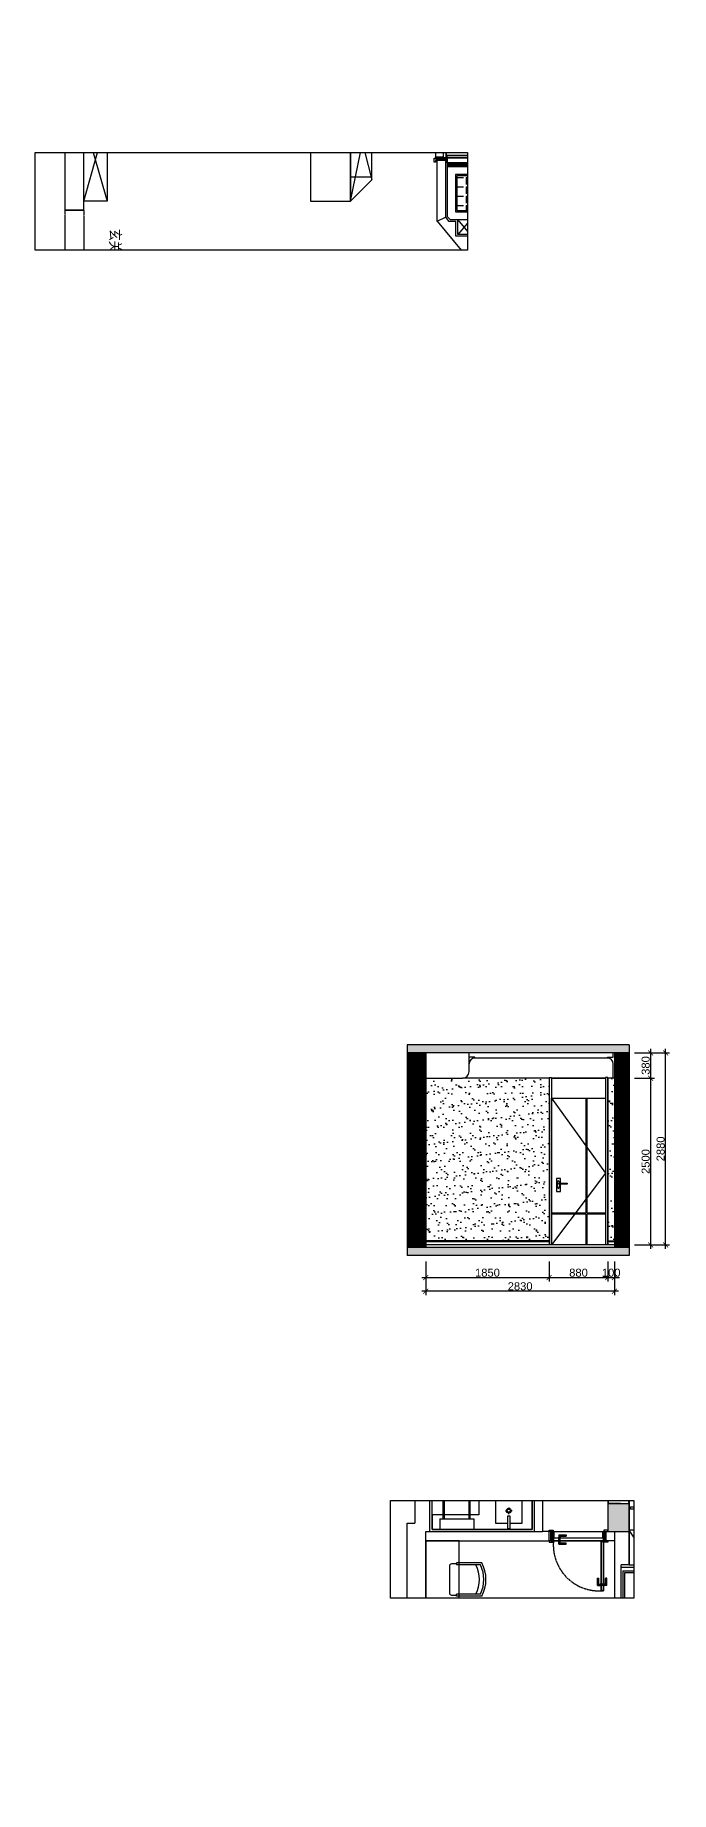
# Model space of a CAD drawing. Header units: millimetres. Extents: x 84840 to 206424, y -288515 to -124389.
# Drawn here: x 159842 to 169372, y -209117 to -182777 of the extents above; entities that cross this region are included whole.
import ezdxf
from ezdxf.lldxf.tags import DXFTag
from ezdxf.xclip import XClip

# ---------------------------------------------------------------- set-up
doc = ezdxf.new("R2010")
doc.units = ezdxf.units.MM
doc.header["$XCLIPFRAME"] = 0
doc.header["$PDMODE"] = 3
doc.linetypes.add('DASHED2', pattern=[0.375, 0.25, -0.125])
doc.linetypes.add('HIDDEN', pattern=[0.375, 0.25, -0.125])
for name, color, linetype in [('8', 8, 'Continuous'), ('C-造型线1(造型分割)', 4, 'Continuous'), ('C-门套', 16, 'Continuous'), ('F-地坪3(地台)', 6, 'Continuous'), ('HAT【填充】', 250, 'Continuous'), ('P-原墙线', 7, 'Continuous'), ('P-固定家具1(到顶)', 3, 'Continuous'), ('P-固定家具2(不到顶)', 2, 'Continuous'), ('P-完成面', 1, 'Continuous'), ('P-完成面尺寸', 44, 'Continuous'), ('P-文字', 3, 'Continuous'), ('P-新墙线', 4, 'Continuous'), ('P-洁具', 3, 'Continuous'), ('P-活动家具', 3, 'Continuous'), ('P-门', 1, 'Continuous'), ('P-门套', 1, 'Continuous')]:
    doc.layers.add(name, color=color, linetype=linetype)
doc.styles.add('Arial', font='arial.ttf')
doc.styles.add('H1', font='SimSun.ttf')
tags = doc.linetypes.add('ACAD_ISO03W100', pattern=[30, 12, -18]).pattern_tags.tags
tags[6:7] = [DXFTag(74, 4), DXFTag(75, 0), DXFTag(340, '0'), DXFTag(46, 1.0), DXFTag(50, 0.0), DXFTag(44, 0.0), DXFTag(45, 0.0)]
tags[4:5] = [DXFTag(74, 4), DXFTag(75, 0), DXFTag(340, '0'), DXFTag(46, 1.0), DXFTag(50, 0.0), DXFTag(44, 0.0), DXFTag(45, 0.0)]
doc.dimstyles.new('1比60', dxfattribs={"dimscale": 60, "dimtxt": 2, "dimasz": 1.25, "dimexe": 1, "dimexo": 1, "dimgap": 0.2, "dimtad": 1, "dimdec": 0, "dimrnd": 0.005, "dimzin": 0, "dimdsep": 46, "dimtxsty": 'Arial', "dimblk": 'ARCHTICK', "dimcen": 0.125, "dimdle": 1, "dimclrd": 44, "dimclre": 44, "dimclrt": 50, "dimadec": 0, "dimazin": 0, "dimtfac": 1, "dimtdec": 0, "dimtix": 1, "dimtmove": 2, "dimatfit": 3, "dimldrblk": 'DOT', "dimfxl": 4, "dimfxlon": 1, "dimtvp": 1, "dimtolj": 1, "dimtzin": 0, "dimarcsym": 0})

# ---------------------------------------------------------------- blocks, each defined once
blk = doc.blocks.new('A$C224B1EEF')
at = {"color": 252}
for p, q in [((60, 427), (134, 679)), ((69, 426), (141, 671)), ((373, 679), (134, 679)), ((366, 671), (141, 671)), ((439, 426), (366, 671)), ((448, 427), (373, 679)), ((60, 160), (60, 427)), ((69, 160), (69, 426)), ((439, 160), (439, 426)), ((448, 160), (448, 427))]:
    blk.add_line(p, q, dxfattribs=at)
at = {"layer": '8'}
for p, q in [((0, 160), (507, 160)), ((0, 160), (0, 1)), ((0, 160), (0, 1)), ((507, 1), (0, 1)), ((507, 160), (507, 1)), ((507, 160), (507, 1))]:
    blk.add_line(p, q, dxfattribs=at)
at = {"layer": 'P-固定家具2(不到顶)', "color": 3}
for p, q in [((51, 429), (132, 701)), ((376, 701), (132, 701)), ((456, 429), (376, 701)), ((51, 160), (51, 429)), ((456, 160), (456, 429))]:
    blk.add_line(p, q, dxfattribs=at)
blk = doc.blocks.new('A$C404574AA')
at = {"layer": 'P-门'}
for p, q in [((651, 803, 233), (651, 784, 233)), ((760, 803, 233), (651, 803, 233)), ((741, 784, 233), (760, 803, 233)), ((760, 803, 233), (760, 758, 233)), ((90, 753, 233), (840, 753, 233)), ((90, 713, 233), (90, 753, 233)), ((90, 713, 233), (840, 713, 233)), ((741, 784, 233), (651, 784, 233)), ((741, 682, 233), (651, 682, 233)), ((651, 663, 233), (651, 682, 233)), ((760, 663, 233), (651, 663, 233)), ((731, 758, 233), (731, 753, 233)), ((731, 758, 233), (771, 758, 233)), ((731, 708, 233), (731, 713, 233)), ((731, 708, 233), (771, 708, 233)), ((741, 784, 233), (741, 758, 233)), ((741, 753, 233), (741, 713, 233)), ((741, 682, 233), (741, 708, 233)), ((741, 682, 233), (760, 663, 233)), ((760, 753, 233), (760, 713, 233)), ((760, 663, 233), (760, 708, 233)), ((771, 758, 233), (771, 753, 233)), ((771, 708, 233), (771, 713, 233)), ((840, 713, 233), (840, 753, 233))]:
    blk.add_line(p, q, dxfattribs=at)
at = {"layer": 'P-门', "color": 252, "linetype": 'ACAD_ISO03W100', "ltscale": 0.001}
for p, q in [((50, 753, 233), (50, 3, 233)), ((50, 753, 233), (90, 753, 233)), ((90, 753, 233), (90, 3, 233)), ((90, 3, 233), (90, 743, 233)), ((0, 83, 233), (0, 192, 233)), ((0, 192, 233), (19, 192, 233)), ((19, 102, 233), (0, 83, 233)), ((0, 83, 233), (45, 83, 233)), ((19, 102, 233), (19, 192, 233)), ((19, 102, 233), (45, 102, 233)), ((45, 112, 233), (45, 72, 233)), ((45, 112, 233), (50, 112, 233)), ((45, 72, 233), (50, 72, 233)), ((90, 102, 233), (50, 102, 233)), ((90, 83, 233), (50, 83, 233)), ((50, 3, 233), (90, 3, 233)), ((95, 112, 233), (90, 112, 233)), ((95, 72, 233), (90, 72, 233)), ((95, 112, 233), (95, 72, 233)), ((121, 102, 233), (95, 102, 233)), ((140, 83, 233), (95, 83, 233)), ((140, 192, 233), (121, 192, 233)), ((121, 102, 233), (121, 192, 233)), ((121, 102, 233), (140, 83, 233)), ((140, 83, 233), (140, 192, 233))]:
    blk.add_line(p, q, dxfattribs=at)
at = {"layer": 'P-门', "color": 252}
for p, q in [((100, 713, 233), (100, 753, 233)), ((100, 747, 233), (741, 747, 233)), ((100, 719, 233), (741, 719, 233)), ((760, 747, 233), (832, 747, 233)), ((760, 719, 233), (832, 719, 233)), ((832, 713, 233), (832, 753, 233))]:
    blk.add_line(p, q, dxfattribs=at)
at = {"layer": 'P-门', "color": 252, "linetype": 'DASHED2'}
blk.add_arc((155, 686, 233), 686, 264.5854, 2.2759, dxfattribs=at)
blk = doc.blocks.new('A$C3AD5280B')
at = {"layer": 'P-活动家具', "color": 8}
for p, q in [((900, 680), (0, 680)), ((0, 680), (0, 0)), ((875, 655), (25, 655)), ((875, 655), (25, 25)), ((25, 655), (25, 25)), ((239, 718), (239, 680)), ((387, 718), (239, 718)), ((239, 680), (387, 680)), ((283, 699), (283, 680)), ((394, 699), (283, 699)), ((387, 680), (387, 718)), ((394, 680), (394, 699)), ((506, 699), (617, 699)), ((506, 680), (506, 699)), ((513, 718), (661, 718)), ((513, 680), (513, 718)), ((661, 680), (513, 680)), ((617, 699), (617, 680)), ((661, 718), (661, 680)), ((875, 25), (875, 655)), ((900, 0), (900, 680)), ((25, 25), (875, 25)), ((0, 0), (900, 0))]:
    blk.add_line(p, q, dxfattribs=at)
blk = doc.blocks.new('A$C54785E95')
at = {"layer": 'P-新墙线', "color": 252}
blk.add_circle((220, 220), 30.3, dxfattribs=at)
at = {"layer": 'P-活动家具', "color": 252}
blk.add_lwpolyline([(202, 497), (238, 497), (238, 360), (202, 360)], close=True, dxfattribs=at)
for radius, start, end in [(220, 94.7371, 85.2629), (200, 95.2121, 84.7879)]:
    blk.add_arc((220, 220), radius, start, end, dxfattribs=at)
blk = doc.blocks.new('A$C674F3EA9')
at = {"color": 252, "linetype": 'ACAD_ISO03W100'}
blk.add_lwpolyline([(484, 444), (484, 517, 0.414214), (453, 548), (47, 548, 0.414214), (16, 517), (16, 444)], format="xyb", dxfattribs=at)
for points in [[(0, 373), (0, 444), (31, 444)], [(31, 373), (31, 444)], [(469, 373), (469, 444)], [(500, 373), (500, 444), (469, 444)]]:
    blk.add_lwpolyline(points, dxfattribs=at)
for points in [[(0, 64), (0, 373)], [(31, 83), (31, 373)], [(469, 83), (469, 373)], [(500, 64), (500, 373)]]:
    blk.add_lwpolyline(points)
for centre, radius, start, end in [((250, 522, 0), 522, 241.3642, 298.6358), ((250, 589, 0), 490, 243.5091, 296.4909), ((250, 522, 0), 490, 243.5091, 296.4909)]:
    blk.add_arc(centre, radius, start, end)
blk = doc.blocks.new('0000000000000000000222')
at = {"layer": 'F-地坪3(地台)'}
h = blk.add_hatch(dxfattribs=at)
h.set_pattern_fill('ANGLE', color=252, scale=20, style=0)
h.set_pattern_definition([(0, (32081.83, 42110.52), (0, 139.7), [101.6, -38.1]), (90, (32081.83, 42110.52), (-139.7, 9e-15), [101.6, -38.1])])
h.paths.add_polyline_path([(240973, 46809), (240453, 46809), (240453, 46648, -0.295382), (240465, 46611), (240453, 46565), (240453, 45589), (240973, 45589)])
at = {"layer": 'P-原墙线'}
h = blk.add_hatch(color=8, dxfattribs=at)
h.paths.add_polyline_path([(239263, 43994), (239263, 44124), (239263, 44314), (238843, 44314), (238843, 44214), (238843, 43994)])
h.paths.add_polyline_path([(242023, 43994), (242348, 43994), (242348, 44614), (242023, 44614)])
at = {"layer": 'C-门套', "linetype": 'HIDDEN'}
for points in [[(239432, 45269), (240182, 45269), (240182, 45429), (239432, 45429)], [(240968, 39994), (242018, 39994), (242018, 39714), (240968, 39714)]]:
    blk.add_lwpolyline(points, close=True, dxfattribs=at)
at = {"layer": 'C-门套', "linetype": 'HIDDEN', "elevation": 117}
blk.add_lwpolyline([(238843, 45129), (238843, 44379), (238703, 44379), (238703, 45129)], close=True, dxfattribs=at)
at = {"layer": 'F-地坪3(地台)'}
for p, q in [((240253, 45449), (240253, 46949)), ((240313, 45449), (240313, 46949))]:
    blk.add_line(p, q, dxfattribs=at)
at = {"layer": 'F-地坪3(地台)', "color": 252}
for points in [[(240433, 45569), (240993, 45569), (240993, 46829), (240433, 46829)], [(240453, 45589), (240973, 45589), (240973, 46809), (240453, 46809)]]:
    blk.add_lwpolyline(points, close=True, dxfattribs=at)
at = {"layer": 'P-原墙线'}
for p, q in [((234938, 47324), (238968, 47324)), ((238968, 47324), (238968, 47209)), ((239378, 47209), (238968, 47209)), ((236743, 47044), (238843, 47044)), ((238843, 47044), (238843, 46989)), ((239378, 46989), (238843, 46989)), ((240222, 45419), (241072, 45419)), ((240222, 45419), (240222, 45294)), ((241138, 45294), (240222, 45294)), ((239263, 44314), (238843, 44314)), ((238843, 44314), (238843, 44214)), ((239263, 44124), (239263, 44314)), ((238843, 44214), (236743, 44214)), ((238343, 43994), (238343, 44114)), ((238343, 43994), (239263, 43994)), ((238843, 44214), (238843, 43994)), ((239263, 44124), (239263, 43994)), ((240273, 39994), (239623, 39994)), ((240968, 39994), (240273, 39994)), ((240968, 39994), (240968, 39714)), ((240968, 39714), (239903, 39714))]:
    blk.add_line(p, q, dxfattribs=at)
blk.add_lwpolyline([(237163, 43994), (237163, 44114), (238343, 44114)], dxfattribs=at)
at = {"layer": 'P-固定家具1(到顶)'}
for p, q in [((240512, 44314), (239263, 44314)), ((239263, 44314), (239263, 43994)), ((240512, 44314), (240832, 43994)), ((238303, 43394), (238303, 44114)), ((240832, 43994), (238342, 43994)), ((238343, 43994), (238343, 43394)), ((239253, 43994), (240832, 43994)), ((240832, 43394), (240832, 43994)), ((238342, 43394), (240832, 43394)), ((239603, 40344), (240832, 40344)), ((240832, 40344), (240832, 39994)), ((240832, 39994), (239603, 39994))]:
    blk.add_line(p, q, dxfattribs=at)
at = {"layer": 'P-固定家具1(到顶)', "color": 252}
for p, q in [((240832, 43994), (239263, 44314)), ((239263, 43994), (240512, 44314)), ((238342, 43644), (238861, 43994)), ((238861, 43644), (238861, 43994)), ((240832, 39994), (239603, 40344)), ((239603, 39994), (240832, 40344))]:
    blk.add_line(p, q, dxfattribs=at)
at = {"layer": 'P-固定家具2(不到顶)'}
for p, q in [((240273, 45449), (240273, 46949)), ((240293, 45449), (240293, 46949))]:
    blk.add_line(p, q, dxfattribs=at)
at = {"layer": 'P-完成面'}
for p, q in [((241113, 45789), (241333, 45604)), ((241113, 45604), (241333, 45789))]:
    blk.add_line(p, q, dxfattribs=at)
for points in [[(239398, 45449), (238873, 45449), (238873, 46949), (241113, 46949), (241113, 45490), (241065, 45449), (240228, 45449)], [(241113, 45789), (241333, 45789), (241333, 45604), (241113, 45604)]]:
    blk.add_lwpolyline(points, dxfattribs=at)
at = {"layer": 'P-新墙线', "linetype": 'ByBlock', "ltscale": 3}
for p, q in [((238703, 47044), (238703, 45294)), ((238843, 46989), (238843, 45294)), ((239392, 45419), (238843, 45419)), ((238703, 45294), (238703, 45194)), ((238703, 45194), (238843, 45194)), ((239392, 45294), (238843, 45294)), ((238843, 45194), (238843, 45294))]:
    blk.add_line(p, q, dxfattribs=at)
at = {"layer": 'P-新墙线'}
for p, q in [((241133, 45294), (241727, 45789)), ((241072, 45419), (241138, 45466)), ((241133, 45294), (241072, 45419)), ((240512, 44314), (240472, 44314)), ((240472, 44314), (240472, 43994))]:
    blk.add_line(p, q, dxfattribs=at)
blk.add_lwpolyline([(241138, 45819), (241358, 45819), (241358, 45574), (241138, 45574), (241138, 45466)], dxfattribs=at)
at = {"layer": 'P-新墙线', "linetype": 'ByBlock', "ltscale": 3, "elevation": 117}
blk.add_lwpolyline([(238703, 44339), (238843, 44339), (238843, 44214), (238703, 44214)], close=True, dxfattribs=at)
at = {"layer": 'P-洁具', "color": 252}
for p, q in [((239318, 45999), (238968, 45999)), ((238968, 45999), (238968, 45818)), ((239153, 45848), (239153, 45812)), ((239071, 45818), (238884, 45818)), ((238884, 45781), (238884, 45818)), ((238884, 45781), (239071, 45781)), ((238968, 45781), (238968, 45599)), ((238968, 45599), (239318, 45599)), ((239071, 45781), (239071, 45818)), ((239103, 45799), (239140, 45799)), ((239103, 45799), (239140, 45799)), ((239153, 45749), (239153, 45786)), ((239202, 45799), (239166, 45799))]:
    blk.add_line(p, q, dxfattribs=at)
at = {"layer": 'P-洁具', "color": 2}
blk.add_lwpolyline([(238873, 45449), (239373, 45449), (239373, 46249), (239093, 46249), (239093, 46949), (238873, 46949), (238873, 45449)], dxfattribs=at)
at = {"layer": 'P-洁具', "color": 252}
for radius in [35, 25]:
    blk.add_circle((239153, 45799), radius, dxfattribs=at)
at = {"layer": 'P-活动家具'}
for p, q in [((238703, 47044), (237403, 47044)), ((238703, 46544), (238703, 47044)), ((237403, 46544), (238703, 46544))]:
    blk.add_line(p, q, dxfattribs=at)
at = {"layer": 'P-门套'}
for p, q in [((240187, 45429, 117), (240182, 45429, 117)), ((240182, 45429, 117), (240182, 45384, 117)), ((240182, 45384, 117), (240182, 45269)), ((240187, 45414, 117), (240187, 45429, 117)), ((240195, 45414, 117), (240187, 45414, 117)), ((240195, 45429, 117), (240195, 45414, 117)), ((240202, 45429), (240202, 45269)), ((240222, 45429), (240222, 45269)), ((238703, 45169), (238843, 45169)), ((238703, 45169), (238703, 45149)), ((238703, 45149), (238843, 45149)), ((238703, 45149), (238758, 45149)), ((238703, 45149), (238703, 45142)), ((238703, 45142, 117), (238718, 45142, 117)), ((238718, 45134, 117), (238703, 45134, 117)), ((238703, 45134, 117), (238703, 45129, 117)), ((238703, 45129, 117), (238748, 45129, 117)), ((238718, 45142, 117), (238718, 45134, 117)), ((238748, 45129, 117), (238843, 45129, 117)), ((238843, 45142, 117), (238828, 45142, 117)), ((238828, 45142, 117), (238828, 45134, 117)), ((238828, 45134, 117), (238843, 45134, 117)), ((238843, 45129, 117), (238828, 45129, 117)), ((238828, 45129, 117), (238843, 45129, 117)), ((238843, 45149), (238843, 45169)), ((238843, 45149), (238843, 45142)), ((238843, 45134, 117), (238843, 45129, 117)), ((240182, 45269), (240182, 45284)), ((240182, 45284), (240182, 45269)), ((240187, 45269), (240182, 45269)), ((240195, 45284), (240187, 45284)), ((240187, 45284), (240187, 45269)), ((240195, 45269), (240195, 45284)), ((238703, 44374, 233), (238703, 44379, 233)), ((238703, 44379, 233), (238748, 44379, 233)), ((238718, 44374, 233), (238703, 44374, 233)), ((238703, 44359, 117), (238703, 44366, 117)), ((238703, 44366, 233), (238718, 44366, 233)), ((238703, 44359, 117), (238843, 44359)), ((238703, 44339, 117), (238703, 44359, 117)), ((238703, 44359, 117), (238758, 44359, 117)), ((238758, 44359, 117), (238703, 44359, 117)), ((238703, 44339, 192), (238843, 44339)), ((238718, 44366, 233), (238718, 44374, 233)), ((238748, 44379, 233), (238843, 44379, 117)), ((238758, 44359, 117), (238843, 44359)), ((238843, 44379, 117), (238828, 44379, 117)), ((238828, 44379, 117), (238843, 44379, 117)), ((238828, 44366, 117), (238828, 44374, 117)), ((238828, 44374, 117), (238843, 44374, 117)), ((238843, 44366, 117), (238828, 44366, 117)), ((238843, 44374, 117), (238843, 44379, 117)), ((238843, 44359), (238843, 44366)), ((238843, 44359), (238843, 44339))]:
    blk.add_line(p, q, dxfattribs=at)
at = {"layer": 'P-门套', "elevation": -117}
for points in [[(240172, 45284), (240182, 45284), (240182, 45384), (240172, 45384)], [(238828, 45119), (238828, 45129), (238748, 45129), (238748, 45119)]]:
    blk.add_lwpolyline(points, close=True, dxfattribs=at)
at = {"layer": 'P-门套'}
for points in [[(240195, 45429), (240247, 45429), (240247, 45449), (240187, 45449), (240187, 45429)], [(238703, 45142), (238703, 45194), (238683, 45194), (238683, 45134), (238703, 45134)], [(238843, 45142), (238843, 45194), (238863, 45194), (238863, 45134), (238843, 45134)], [(238843, 44366), (238843, 44314), (238863, 44314), (238863, 44374), (238843, 44374)]]:
    blk.add_lwpolyline(points, dxfattribs=at)
for points, elevation in [([(240222, 45269), (240247, 45269), (240247, 45249), (240187, 45249), (240187, 45269)], -117), ([(238703, 44366), (238703, 44314), (238683, 44314), (238683, 44374), (238703, 44374)], 117)]:
    blk.add_lwpolyline(points, dxfattribs=dict(at, elevation=elevation))
blk.add_lwpolyline([(238828, 44389), (238828, 44379), (238748, 44379), (238748, 44389)], close=True, dxfattribs=at)
at = {"layer": 'P-固定家具1(到顶)', "color": 3, "xscale": -1, "rotation": 180}
blk.add_blockref('A$C3AD5280B', (237352, 44087), dxfattribs=at)
at = {"layer": 'P-活动家具'}
for name, p in [('A$C674F3EA9', (237872, 46141, 0)), ('A$C54785E95', (238976, 43476))]:
    blk.add_blockref(name, p, dxfattribs=at)
at = {"layer": 'P-活动家具', "rotation": 270}
blk.add_blockref('A$C224B1EEF', (238872, 46832), dxfattribs=at)
at = {"layer": 'P-门', "xscale": -1, "rotation": 270}
blk.add_blockref('A$C404574AA', (239429, 45339, -233), dxfattribs=at)
at = {"layer": 'P-门', "rotation": 180}
blk.add_blockref('A$C404574AA', (238793, 45132, -117), dxfattribs=at)
at = {"layer": 'P-文字', "style": 'H1', "width": 0.8}
blk.add_text('玄关', height=160, dxfattribs=at).set_placement((241249, 40386))
blk = doc.blocks.new('m005')
at = {"color": 4}
for p, q in [((171651, -198406), (171651, -200916)), ((171651, -198406), (171686, -198406)), ((171686, -198406), (171686, -200916)), ((172531, -198406), (172496, -198406)), ((172496, -198406), (172496, -198416)), ((172496, -198416), (172496, -200916)), ((172531, -200916), (172531, -198406)), ((172531, -198416), (172531, -200916))]:
    blk.add_line(p, q, dxfattribs=at)
at = {"layer": '8'}
for p, q in [((171686, -198716), (172496, -199841)), ((172496, -199841), (171686, -200916))]:
    blk.add_line(p, q, dxfattribs=at)
at = {"layer": 'C-造型线1(造型分割)'}
for p, q in [((171686, -198416), (172496, -198416)), ((172496, -198451), (172496, -200916)), ((171686, -200916), (171686, -198716)), ((171686, -198716), (172496, -198716))]:
    blk.add_line(p, q, dxfattribs=at)
at = {"layer": 'C-造型线1(造型分割)', "color": 252}
for p, q in [((172200, -198716), (172200, -200438)), ((172215, -198716), (172215, -200438)), ((171820, -199921), (171759, -199921)), ((171759, -199921), (171759, -200114)), ((171820, -199989), (171820, -199921)), ((171759, -200114), (171820, -200114)), ((171790, -199989), (171919, -199991)), ((171790, -200005), (171790, -199989)), ((171919, -200007), (171790, -200005)), ((171820, -200114), (171820, -200005)), ((171919, -199991), (171919, -200007)), ((172200, -200438), (171686, -200438)), ((172496, -200438), (172215, -200438)), ((172200, -200453), (171686, -200453)), ((172200, -200453), (172200, -200916)), ((172215, -200453), (172215, -200916)), ((172496, -200453), (172215, -200453))]:
    blk.add_line(p, q, dxfattribs=at)
blk.add_ellipse((171790, -200013), major_axis=(0, 55.6), ratio=0.363046, start_param=-1.138496, end_param=4.848546, dxfattribs=at)
blk = doc.blocks.new('_ArchTick')
at = {"color": 0, "linetype": 'ByBlock', "const_width": 0.15}
blk.add_lwpolyline([(-0.5, -0.5), (0.5, 0.5)], dxfattribs=at)
blk = doc.blocks.new('*D296')
at = {"color": 44, "lineweight": -2}
for p, q in [((168828, -198036), (169128, -198036)), ((169068, -197976), (169068, -198476)), ((168828, -198416), (169128, -198416))]:
    blk.add_line(p, q, dxfattribs=at)
at = {"layer": 'Defpoints', "color": 0}
for p in [(168528, -198036), (168528, -198416), (169068, -198416)]:
    blk.add_point(p, dxfattribs=at)
at = {"color": 44, "lineweight": -2, "xscale": 75, "yscale": 75, "zscale": 75}
for p, rotation in [((169068, -198036), 90), ((169068, -198416), 270)]:
    blk.add_blockref('_ArchTick', p, dxfattribs=dict(at, rotation=rotation))
at = {"color": 50, "insert": (168995, -198226), "char_height": 120, "attachment_point": 5, "rotation": 90, "style": 'Arial'}
blk.add_mtext('\\A1;380', dxfattribs=at)
blk = doc.blocks.new('_Dot')
at = {"color": 0, "linetype": 'ByBlock', "lineweight": -2}
blk.add_line((-0.5, 0), (-1, 0), dxfattribs=at)
at = {"color": 0, "linetype": 'ByBlock', "const_width": 0.5}
blk.add_lwpolyline([(-0.25, 0, 1), (0.25, 0, 1)], format="xyb", close=True, dxfattribs=at)
blk = doc.blocks.new('*D297')
at = {"color": 44, "lineweight": -2}
for p, q in [((168828, -198416), (169128, -198416)), ((169068, -198356), (169068, -200976)), ((168828, -200916), (169128, -200916))]:
    blk.add_line(p, q, dxfattribs=at)
at = {"layer": 'Defpoints', "color": 0}
for p in [(168528, -198416), (168428, -200916), (169068, -200916)]:
    blk.add_point(p, dxfattribs=at)
at = {"color": 44, "lineweight": -2, "xscale": 75, "yscale": 75, "zscale": 75}
for p, rotation in [((169068, -198416), 90), ((169068, -200916), 270)]:
    blk.add_blockref('_ArchTick', p, dxfattribs=dict(at, rotation=rotation))
at = {"color": 50, "insert": (168995, -199666), "char_height": 120, "attachment_point": 5, "rotation": 90, "style": 'Arial'}
blk.add_mtext('\\A1;2500', dxfattribs=at)
blk = doc.blocks.new('*D298')
at = {"color": 44, "lineweight": -2}
for p, q in [((169128, -198036), (169353, -198036)), ((169293, -200976), (169293, -197976)), ((169128, -200916), (169353, -200916))]:
    blk.add_line(p, q, dxfattribs=at)
at = {"layer": 'Defpoints', "color": 0}
for p in [(169068, -198036), (169293, -198036), (169068, -200916)]:
    blk.add_point(p, dxfattribs=at)
at = {"color": 44, "lineweight": -2, "xscale": 75, "yscale": 75, "zscale": 75}
for p, rotation in [((169293, -198036), 90), ((169293, -200916), 270)]:
    blk.add_blockref('_ArchTick', p, dxfattribs=dict(at, rotation=rotation))
at = {"color": 50, "insert": (169219, -199476), "char_height": 120, "attachment_point": 5, "rotation": 90, "style": 'Arial'}
blk.add_mtext('\\A1;2880', dxfattribs=at)
blk = doc.blocks.new('*D299')
at = {"color": 44, "lineweight": -2}
for p, q in [((165698, -201166), (165698, -201466)), ((167548, -201166), (167548, -201466)), ((165638, -201406), (167608, -201406))]:
    blk.add_line(p, q, dxfattribs=at)
at = {"layer": 'Defpoints', "color": 0}
for p in [(165698, -200916), (167548, -200916), (167548, -201406)]:
    blk.add_point(p, dxfattribs=at)
at = {"color": 44, "lineweight": -2, "xscale": 75, "yscale": 75, "zscale": 75, "rotation": 180}
blk.add_blockref('_ArchTick', (165698, -201406), dxfattribs=at)
at = {"color": 44, "lineweight": -2, "xscale": 75, "yscale": 75, "zscale": 75}
blk.add_blockref('_ArchTick', (167548, -201406), dxfattribs=at)
at = {"color": 50, "insert": (166623, -201333), "char_height": 120, "attachment_point": 5, "style": 'Arial'}
blk.add_mtext('\\A1;1850', dxfattribs=at)
blk = doc.blocks.new('*D300')
at = {"color": 44, "lineweight": -2}
for p, q in [((167548, -201166), (167548, -201466)), ((168428, -201166), (168428, -201466)), ((167488, -201406), (168488, -201406))]:
    blk.add_line(p, q, dxfattribs=at)
at = {"layer": 'Defpoints', "color": 0}
for p in [(167548, -200916), (168428, -200916), (168428, -201406)]:
    blk.add_point(p, dxfattribs=at)
at = {"color": 44, "lineweight": -2, "xscale": 75, "yscale": 75, "zscale": 75, "rotation": 180}
blk.add_blockref('_ArchTick', (167548, -201406), dxfattribs=at)
at = {"color": 44, "lineweight": -2, "xscale": 75, "yscale": 75, "zscale": 75}
blk.add_blockref('_ArchTick', (168428, -201406), dxfattribs=at)
at = {"color": 50, "insert": (167988, -201333), "char_height": 120, "attachment_point": 5, "style": 'Arial'}
blk.add_mtext('\\A1;880', dxfattribs=at)
blk = doc.blocks.new('*D301')
at = {"color": 44, "lineweight": -2}
for p, q in [((168428, -201166), (168428, -201466)), ((168528, -201166), (168528, -201466)), ((168428, -201406), (168353, -201406)), ((168428, -201406), (168528, -201406)), ((168528, -201406), (168603, -201406))]:
    blk.add_line(p, q, dxfattribs=at)
at = {"layer": 'Defpoints', "color": 0}
for p in [(168428, -200916), (168528, -200916), (168528, -201406)]:
    blk.add_point(p, dxfattribs=at)
at = {"color": 44, "lineweight": -2, "xscale": 75, "yscale": 75, "zscale": 75}
blk.add_blockref('_ArchTick', (168428, -201406), dxfattribs=at)
at = {"color": 44, "lineweight": -2, "xscale": 75, "yscale": 75, "zscale": 75, "rotation": 180}
blk.add_blockref('_ArchTick', (168528, -201406), dxfattribs=at)
at = {"color": 50, "insert": (168478, -201333), "char_height": 120, "attachment_point": 5, "style": 'Arial'}
blk.add_mtext('\\A1;100', dxfattribs=at)
blk = doc.blocks.new('*D302')
at = {"color": 44, "lineweight": -2}
for p, q in [((165698, -201466), (165698, -201671)), ((168528, -201466), (168528, -201671)), ((168588, -201611), (165638, -201611))]:
    blk.add_line(p, q, dxfattribs=at)
at = {"layer": 'Defpoints', "color": 0}
for p in [(165698, -201406), (168528, -201406), (165698, -201611)]:
    blk.add_point(p, dxfattribs=at)
at = {"color": 44, "lineweight": -2, "xscale": 75, "yscale": 75, "zscale": 75, "rotation": 180}
blk.add_blockref('_ArchTick', (165698, -201611), dxfattribs=at)
at = {"color": 44, "lineweight": -2, "xscale": 75, "yscale": 75, "zscale": 75}
blk.add_blockref('_ArchTick', (168528, -201611), dxfattribs=at)
at = {"color": 50, "insert": (167113, -201537), "char_height": 120, "attachment_point": 5, "style": 'Arial'}
blk.add_mtext('\\A1;2830', dxfattribs=at)

msp = doc.modelspace()

# ---------------------------------------------------------------- hatches: boundary and pattern name
h = msp.add_hatch(color=8)
h.paths.add_polyline_path([(168748.1, -198036.3), (168748.1, -197916.3), (165418.1, -197916.3), (165418.1, -198036.3)])
h.paths.add_polyline_path([(165418.1, -200956.3), (165418.1, -201076.3), (168748.1, -201076.3), (168748.1, -200956.3)])
h = msp.add_hatch()
h.set_pattern_fill('AR-SAND', color=250, scale=4, style=0)
h.paths.add_polyline_path([(167548.1, -198416.3), (166248.1, -198416.3), (165698.1, -198416.3), (165698.1, -200856.3), (167548.1, -200856.3)])
h.paths.add_polyline_path([(168428.1, -200856.3), (168528.1, -200856.3), (168528.1, -198416.3), (168508.1, -198416.3), (168428.1, -198416.3)])
at = {"layer": 'HAT【填充】'}
h = msp.add_hatch(dxfattribs=at)
h.set_pattern_fill('_USER', color=256, scale=20, style=0, pattern_type=0)
h.set_pattern_definition([(0, (0, 0), (0, 20), [])])
h.paths.add_polyline_path([(168748.1, -198036.3), (168528.1, -198036.3), (168528.1, -200956.3), (168748.1, -200956.3)])
h.paths.add_polyline_path([(165698.1, -198036.3), (165418.1, -198036.3), (165418.1, -200956.3), (165698.1, -200956.3)])

# ---------------------------------------------------------------- linework, layer by layer
for p, q in [((168748.1, -197916.3), (165418.1, -197916.3)), ((165418.1, -197916.3), (165418.1, -201076.3)), ((168748.1, -198036.3), (165418.1, -198036.3)), ((165698.1, -198036.3), (165698.1, -200956.3)), ((168528.1, -198036.3), (168528.1, -200956.3)), ((168748.1, -197916.3), (168748.1, -201076.3)), ((168748.1, -200956.3), (165418.1, -200956.3)), ((168748.1, -201076.3), (165418.1, -201076.3))]:
    msp.add_line(p, q)
at = {"color": 4}
for p, q in [((166348.1, -198258.8), (166348.1, -198036.3)), ((168508.1, -198101.3), (168508.1, -198036.3)), ((166433.1, -198101.3), (166348.1, -198101.3)), ((166348.1, -198316.3), (166348.1, -198201.3)), ((166433.1, -198116.3), (166433.1, -198101.3)), ((168423.1, -198116.3), (166433.1, -198116.3)), ((168423.1, -198116.3), (168423.1, -198101.3)), ((168423.1, -198101.3), (168508.1, -198101.3)), ((168508.1, -198416.3), (168508.1, -198201.3)), ((165698.1, -198416.3), (166248.1, -198416.3)), ((167548.1, -198416.3), (166248.1, -198416.3)), ((168393.1, -198416.3), (167583.1, -198416.3)), ((168508.1, -198416.3), (168428.1, -198416.3)), ((168528.1, -198416.3), (168508.1, -198416.3)), ((168528.1, -198416.3), (168508.1, -198416.3)), ((167548.1, -200856.3), (165698.1, -200856.3)), ((168428.1, -200856.3), (168528.1, -200856.3))]:
    msp.add_line(p, q, dxfattribs=at)
at = {"color": 8}
for p, q in [((167548.1, -200871.3), (165698.1, -200871.3)), ((168528.1, -200871.3), (168428.1, -200871.3))]:
    msp.add_line(p, q, dxfattribs=at)
at = {"color": 250}
msp.add_line((168528.1, -200916.3), (165698.1, -200916.3), dxfattribs=at)
for points in [[(166326.2, -186000.1), (159841.9, -186000.1), (159841.9, -184534.3), (166326.2, -184534.3)], [(168817.4, -206212.6), (165168.9, -206212.6), (165168.9, -204746.8), (168817.4, -204746.8)]]:
    msp.add_lwpolyline(points, close=True)
at = {"color": 4}
for centre, radius, start, end in [((166248.1, -198316.3), 100, 270, 0), ((166433.1, -198201.3), 85, 90, 180), ((168423.1, -198201.3), 85, 0, 90)]:
    msp.add_arc(centre, radius, start, end, dxfattribs=at)

# ---------------------------------------------------------------- block references
msp.add_blockref('m005', (-4102.7, 0), dxfattribs=at)
at = {"layer": 'P-完成面尺寸'}
ref = msp.add_blockref('0000000000000000000222', (120576.6, 55565.1), dxfattribs=dict(at, rotation=270))
XClip(ref).set_block_clipping_path([(240099.4719225227, 39265.2106055553), (241565.2576551588, 45749.5662556806)])
ref = msp.add_blockref('0000000000000000000222', (212742, -444054.8), dxfattribs=dict(at, rotation=90))
XClip(ref).set_block_clipping_path([(237842.2582178045, 43924.5675348036), (239308.0439504406, 47573.1497598641)])

# ---------------------------------------------------------------- dimensions: what is measured, and where the dimension line sits
at = {"color": 4}
for base, p1, p2, picture, middle in [((169068.5, -198416.3), (168528.1, -198036.3), (168528.1, -198416.3), '*D296', (168995.2, -198226.3)), ((169292.6, -198036.3), (169068.5, -200916.3), (169068.5, -198036.3), '*D298', (169219.4, -199476.3)), ((169068.5, -200916.3), (168528.1, -198416.3), (168428.1, -200916.3), '*D297', (168995.2, -199666.3))]:
    dim = msp.add_linear_dim(base=base, p1=p1, p2=p2, angle=90, dimstyle='1比60', dxfattribs=at)
    dim.commit()
    dim.dimension.update_dxf_attribs({"geometry": picture, "text_midpoint": middle})
for base, p1, p2, picture, middle in [((167548.1, -201405.9), (165698.1, -200916.3), (167548.1, -200916.3), '*D299', (166623.1, -201332.7)), ((168428.1, -201405.9), (167548.1, -200916.3), (168428.1, -200916.3), '*D300', (167988.1, -201332.7)), ((168528.1, -201405.9), (168428.1, -200916.3), (168528.1, -200916.3), '*D301', (168478.1, -201332.7)), ((165698.1, -201610.6), (168528.1, -201405.9), (165698.1, -201405.9), '*D302', (167113.1, -201537.3))]:
    dim = msp.add_linear_dim(base=base, p1=p1, p2=p2, dimstyle='1比60', dxfattribs=at)
    dim.commit()
    dim.dimension.update_dxf_attribs({"geometry": picture, "text_midpoint": middle})

doc.saveas('drawing.dxf')
